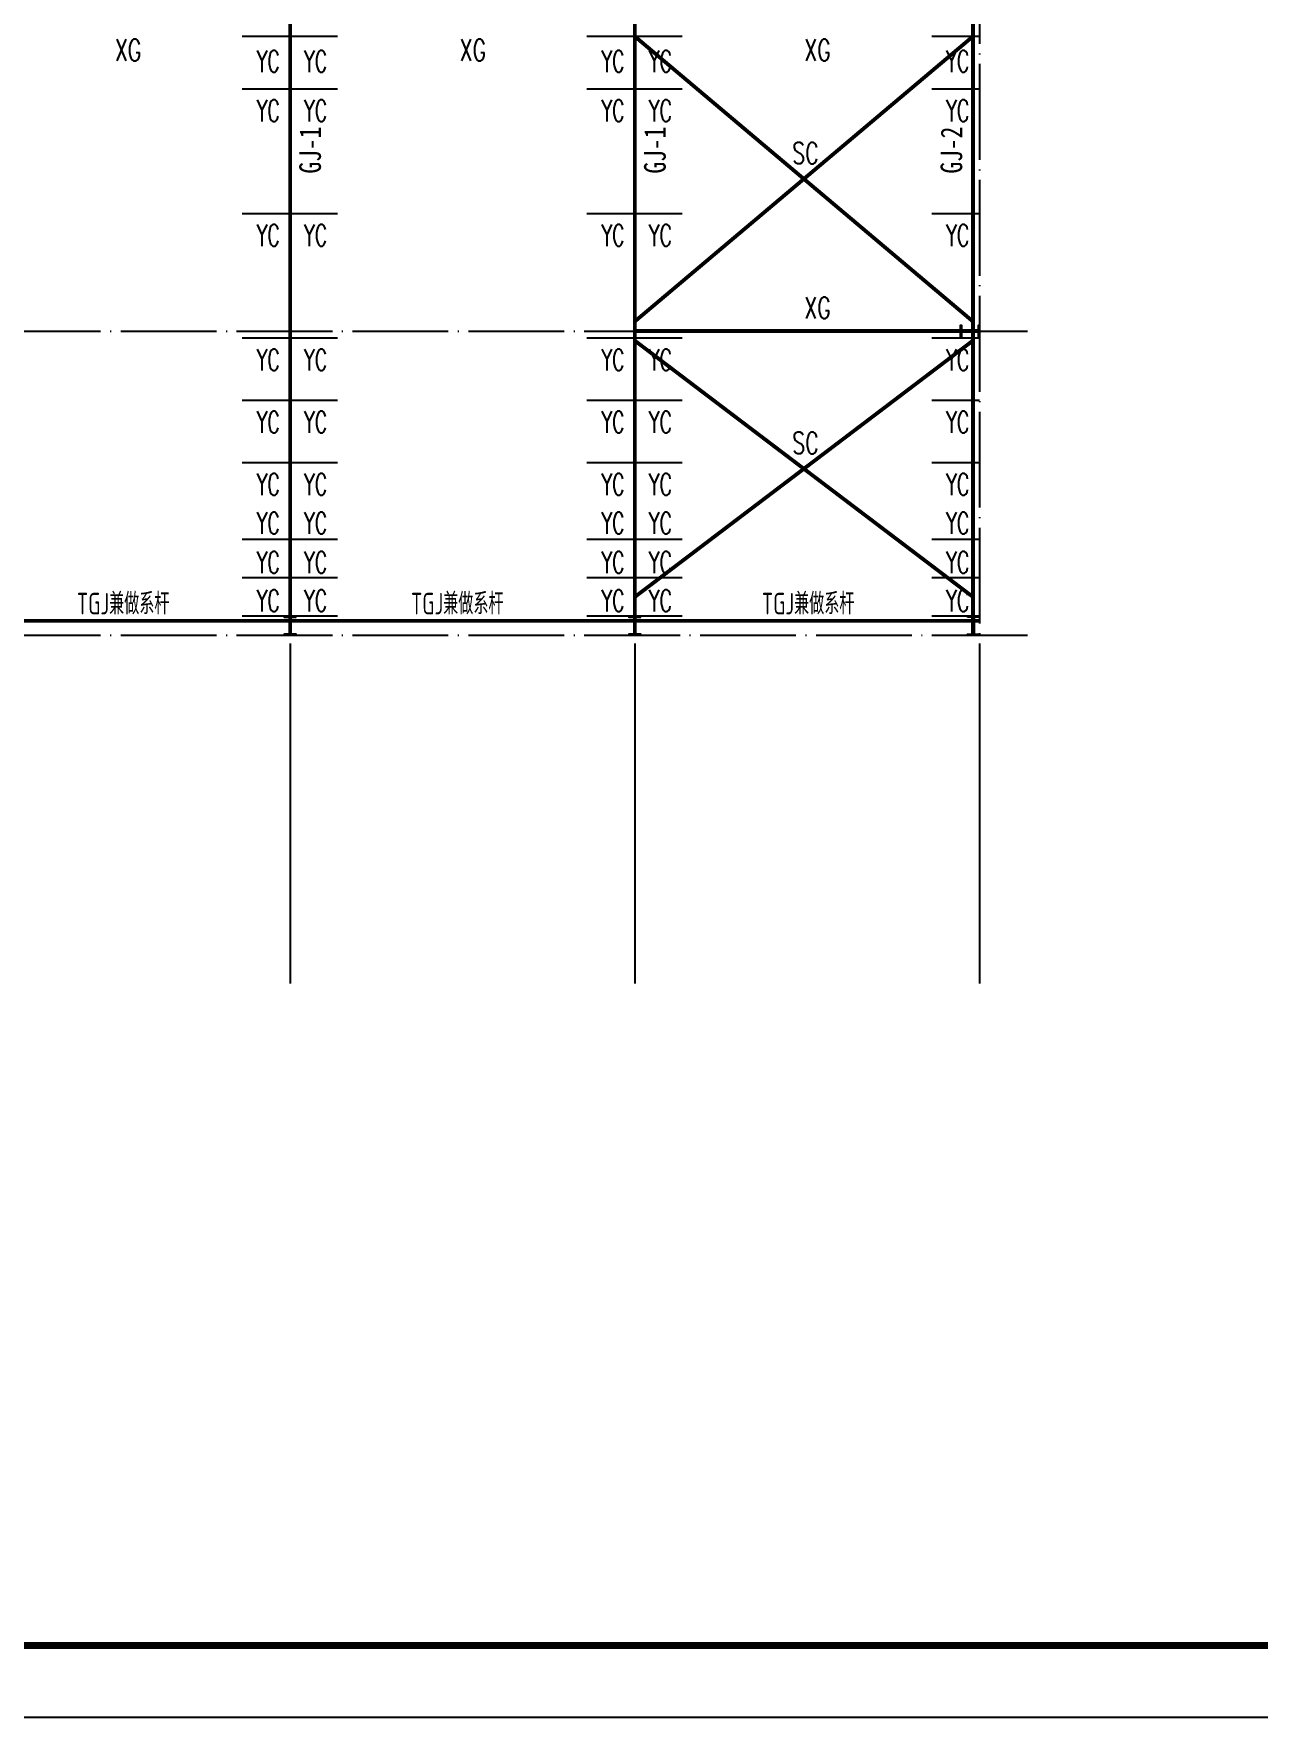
# Model space of a CAD drawing. Extents: x -307088 to 5640332, y -3541089 to -2181377.
# Drawn here: x 5539873 to 5565450, y -3346089 to -3310944 of the extents above; entities that cross this region are included whole.
import ezdxf

# ---------------------------------------------------------------- set-up
doc = ezdxf.new("R2010")
doc.units = 0
doc.header["$LTSCALE"] = 100
doc.header["$MEASUREMENT"] = 0
for name, pattern in [('CENTER2', [28.575, 19.05, -3.175, 3.175, -3.175]), ('DASHED', [0.75, 0.5, -0.25]), ('DOTE', [2.42, 2, -0.2, 0.02, -0.2])]:
    doc.linetypes.add(name, pattern=pattern)
doc.layers.get('0').update_dxf_attribs({"linetype": 'CONTINUOUS'})
for name, color, linetype in [('4虚线层', 6, 'DASHED'), ('AXIS', 3, 'CONTINUOUS'), ('CENTER', 3, 'CONTINUOUS'), ('COLUMN', 2, 'CONTINUOUS'), ('DOTE', 1, 'DOTE'), ('LAYER1', 7, 'CONTINUOUS'), ('PUB_TITLE', 4, 'CONTINUOUS')]:
    doc.layers.add(name, color=color, linetype=linetype)
doc.styles.add('-黑体', font='simhei.ttf', dxfattribs={"width": 0.8})
doc.styles.add('_SIMPLEX', font='SIMPLEX.shx', dxfattribs={"width": 0.8})
doc.styles.add('TSSD_DIMENSION', font='Tssdeng.shx', dxfattribs={"width": 0.7, "bigfont": 'hztxt.shx'})

msp = doc.modelspace()

# ---------------------------------------------------------------- linework, layer by layer
at = {"color": 5, "linetype": 'CENTER2', "const_width": 80}
for points in [[(5559488.9, -3316951.5), (5552428.9, -3311001.5)], [(5559488.9, -3311001.5), (5552428.9, -3316950.2)], [(5559488.9, -3317351.5), (5552428.9, -3322701.5)], [(5559488.9, -3322701.5), (5552428.9, -3317352.9)]]:
    msp.add_lwpolyline(points, dxfattribs=at)
at = {"layer": '4虚线层', "color": 1, "linetype": 'CENTER2', "const_width": 80}
for points in [[(5545228.9, -3298101.5), (5545228.9, -3323501.5)], [(5552428.9, -3298101.5), (5552428.9, -3323501.5)], [(5559488.9, -3298101.5), (5559488.9, -3323501.5)]]:
    msp.add_lwpolyline(points, dxfattribs=at)
at = {"layer": '4虚线层', "color": 4, "linetype": 'CENTER2', "const_width": 80}
for points in [[(5559628.9, -3317151.5), (5552428.9, -3317151.5)], [(5559628.9, -3323201.5), (5502028.9, -3323201.5)]]:
    msp.add_lwpolyline(points, dxfattribs=at)
at = {"layer": 'AXIS'}
for p, q in [((5545228.9, -3324773.9), (5545228.9, -3330773.9)), ((5552428.9, -3324773.9), (5552428.9, -3330773.9)), ((5559628.9, -3324773.9), (5559628.9, -3330773.9))]:
    msp.add_line(p, q, dxfattribs=at)
at = {"layer": 'CENTER', "color": 3, "linetype": 'Continuous'}
for p, q in [((5545228.9, -3311001.5), (5544228.8, -3311001.5)), ((5546219.1, -3311001.5), (5545218.9, -3311001.5)), ((5552428.9, -3311001.5), (5551428.8, -3311001.5)), ((5553419.1, -3311001.5), (5552418.9, -3311001.5)), ((5559628.9, -3311001.5), (5558628.8, -3311001.5)), ((5545228.9, -3312101.5), (5544228.8, -3312101.5)), ((5546219.1, -3312101.5), (5545218.9, -3312101.5)), ((5552428.9, -3312101.5), (5551428.8, -3312101.5)), ((5553419.1, -3312101.5), (5552418.9, -3312101.5)), ((5559628.9, -3312101.5), (5558628.8, -3312101.5)), ((5545228.9, -3314701.5), (5544228.8, -3314701.5)), ((5546219.1, -3314701.5), (5545218.9, -3314701.5)), ((5552428.9, -3314701.5), (5551428.8, -3314701.5)), ((5553419.1, -3314701.5), (5552418.9, -3314701.5)), ((5559628.9, -3314701.5), (5558628.8, -3314701.5)), ((5545228.9, -3317301.5), (5544228.8, -3317301.5)), ((5546219.1, -3317301.5), (5545218.9, -3317301.5)), ((5552428.9, -3317301.5), (5551428.8, -3317301.5)), ((5553419.1, -3317301.5), (5552418.9, -3317301.5)), ((5559628.9, -3317301.5), (5558628.8, -3317301.5)), ((5545228.9, -3318601.5), (5544228.8, -3318601.5)), ((5546219.1, -3318601.5), (5545218.9, -3318601.5)), ((5552428.9, -3318601.5), (5551428.8, -3318601.5)), ((5553419.1, -3318601.5), (5552418.9, -3318601.5)), ((5559628.9, -3318601.5), (5558628.8, -3318601.5)), ((5545228.9, -3319901.5), (5544228.8, -3319901.5)), ((5546219.1, -3319901.5), (5545218.9, -3319901.5)), ((5552428.9, -3319901.5), (5551428.8, -3319901.5)), ((5553419.1, -3319901.5), (5552418.9, -3319901.5)), ((5559628.9, -3319901.5), (5558628.8, -3319901.5)), ((5545228.9, -3321501.5), (5544228.8, -3321501.5)), ((5546219.1, -3321501.5), (5545218.9, -3321501.5)), ((5552428.9, -3321501.5), (5551428.8, -3321501.5)), ((5553419.1, -3321501.5), (5552418.9, -3321501.5)), ((5559628.9, -3321501.5), (5558628.8, -3321501.5)), ((5545228.9, -3322301.5), (5544228.8, -3322301.5)), ((5546219.1, -3322301.5), (5545218.9, -3322301.5)), ((5552428.9, -3322301.5), (5551428.8, -3322301.5)), ((5553419.1, -3322301.5), (5552418.9, -3322301.5)), ((5559628.9, -3322301.5), (5558628.8, -3322301.5)), ((5545228.9, -3323101.5), (5544228.8, -3323101.5)), ((5546219.1, -3323101.5), (5545218.9, -3323101.5)), ((5552428.9, -3323101.5), (5551428.8, -3323101.5)), ((5553419.1, -3323101.5), (5552418.9, -3323101.5)), ((5559628.9, -3323101.5), (5558628.8, -3323101.5))]:
    msp.add_line(p, q, dxfattribs=at)
at = {"layer": 'COLUMN', "color": 6}
for points in [[(5559248.9, -3317276.5), (5559228.9, -3317276.5), (5559228.9, -3317026.5), (5559248.9, -3317026.5), (5559248.9, -3317141.5), (5559608.9, -3317141.5), (5559608.9, -3317026.5), (5559628.9, -3317026.5), (5559628.9, -3317276.5), (5559608.9, -3317276.5), (5559608.9, -3317161.5), (5559248.9, -3317161.5)], [(5545353.9, -3323121.5), (5545353.9, -3323101.5), (5545103.9, -3323101.5), (5545103.9, -3323121.5), (5545218.9, -3323121.5), (5545218.9, -3323481.5), (5545103.9, -3323481.5), (5545103.9, -3323501.5), (5545353.9, -3323501.5), (5545353.9, -3323481.5), (5545238.9, -3323481.5), (5545238.9, -3323121.5)], [(5552553.9, -3323121.5), (5552553.9, -3323101.5), (5552303.9, -3323101.5), (5552303.9, -3323121.5), (5552418.9, -3323121.5), (5552418.9, -3323481.5), (5552303.9, -3323481.5), (5552303.9, -3323501.5), (5552553.9, -3323501.5), (5552553.9, -3323481.5), (5552438.9, -3323481.5), (5552438.9, -3323121.5)], [(5559378.9, -3323121.5), (5559378.9, -3323101.5), (5559628.9, -3323101.5), (5559628.9, -3323121.5), (5559513.9, -3323121.5), (5559513.9, -3323481.5), (5559628.9, -3323481.5), (5559628.9, -3323501.5), (5559378.9, -3323501.5), (5559378.9, -3323481.5), (5559493.9, -3323481.5), (5559493.9, -3323121.5)]]:
    msp.add_lwpolyline(points, close=True, dxfattribs=at)
at = {"layer": 'DOTE', "color": 9, "ltscale": 10}
for p, q in [((5545228.9, -3297057), (5545228.9, -3324773.9)), ((5552428.9, -3297057), (5552428.9, -3324773.9)), ((5559628.9, -3297057), (5559628.9, -3324773.9)), ((5500551.9, -3317151.5), (5560758, -3317151.5)), ((5500551.9, -3323501.5), (5560758, -3323501.5))]:
    msp.add_line(p, q, dxfattribs=at)
at = {"layer": 'PUB_TITLE'}
msp.add_lwpolyline([(5479576.3, -3346089.1), (5591026.3, -3346089.1), (5591026.3, -3283089.1), (5479576.3, -3283089.1)], close=True, dxfattribs=at)
at = {"layer": 'PUB_TITLE', "const_width": 150}
msp.add_lwpolyline([(5483326.3, -3344589.1), (5589526.3, -3344589.1), (5589526.3, -3284589.1), (5483326.3, -3284589.1)], close=True, dxfattribs=at)

# ---------------------------------------------------------------- texts
at = {"layer": '4虚线层', "width": 0.7}
for s, style, p in [('XG', '_SIMPLEX', (5541567.4, -3311511.2)), ('XG', '_SIMPLEX', (5548767.4, -3311511.2)), ('XG', '_SIMPLEX', (5555967.4, -3311511.2)), ('XG', '_SIMPLEX', (5555967.4, -3316891.9)), ('TGJ兼做系杆', 'TSSD_DIMENSION', (5540775.6, -3323066.8)), ('TGJ兼做系杆', 'TSSD_DIMENSION', (5547752.6, -3323066.8)), ('TGJ兼做系杆', 'TSSD_DIMENSION', (5555080.8, -3323066.8))]:
    msp.add_text(s, height=450, dxfattribs=dict(at, style=style)).set_placement(p)
at = {"layer": '4虚线层', "color": 0, "style": '_SIMPLEX', "width": 0.7}
for p in [(5555715.8, -3313663.1), (5555715.8, -3319713.7)]:
    msp.add_text('SC', height=450, dxfattribs=at).set_placement(p)
at = {"layer": 'CENTER', "style": '_SIMPLEX', "width": 0.65}
for p in [(5544527.2, -3311745.2), (5545517.4, -3311745.2), (5551727.2, -3311745.2), (5552717.4, -3311745.2), (5558927.2, -3311745.2), (5544527.2, -3312776.5), (5545517.4, -3312776.5), (5551727.2, -3312776.5), (5552717.4, -3312776.5), (5558927.2, -3312776.5), (5544527.2, -3315376.5), (5545517.4, -3315376.5), (5551727.2, -3315376.5), (5552717.4, -3315376.5), (5558927.2, -3315376.5), (5544527.2, -3317976.5), (5545517.4, -3317976.5), (5551727.2, -3317976.5), (5552717.4, -3317976.5), (5558927.2, -3317976.5), (5544527.2, -3319276.5), (5545517.4, -3319276.5), (5551727.2, -3319276.5), (5552717.4, -3319276.5), (5558927.2, -3319276.5), (5544527.2, -3320576.5), (5545517.4, -3320576.5), (5551727.2, -3320576.5), (5552717.4, -3320576.5), (5558927.2, -3320576.5), (5544527.2, -3321385.1), (5545517.4, -3321385.1), (5551727.2, -3321385.1), (5552717.4, -3321385.1), (5558927.2, -3321385.1), (5544527.2, -3322204.5), (5545517.4, -3322204.5), (5551727.2, -3322204.5), (5552717.4, -3322204.5), (5558927.2, -3322204.5), (5544527.2, -3323004.5), (5545517.4, -3323004.5), (5551727.2, -3323004.5), (5552717.4, -3323004.5), (5558927.2, -3323004.5)]:
    msp.add_text('YC', height=450, dxfattribs=at).set_placement(p)
at = {"layer": 'LAYER1', "color": 6, "style": '-黑体', "width": 0.8}
for s, p in [('GJ-1', (5545872.1, -3313864.7)), ('GJ-1', (5553072.1, -3313864.7)), ('GJ-2', (5559264.9, -3313864.7))]:
    msp.add_text(s, height=450, rotation=90, dxfattribs=at).set_placement(p)

doc.saveas('drawing.dxf')
